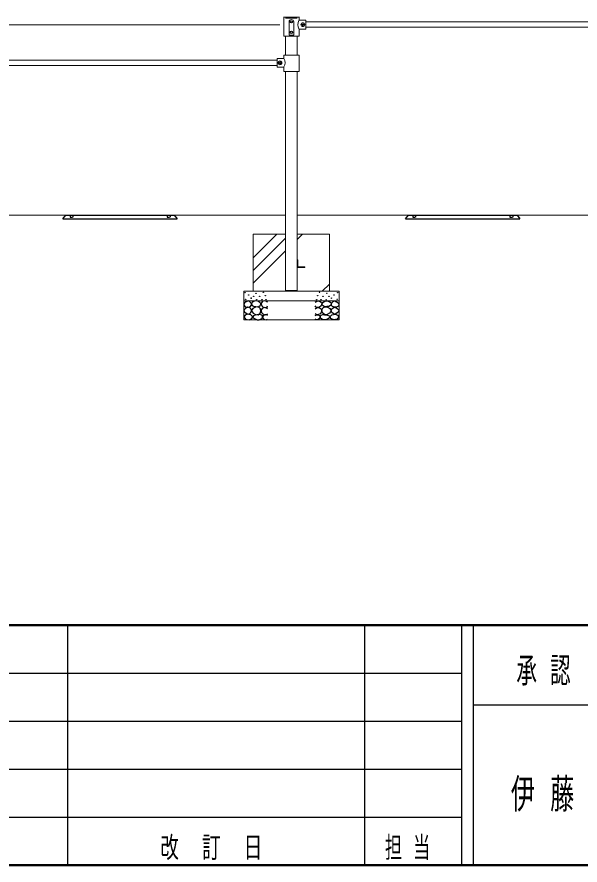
# Model space of a CAD drawing. Units: millimetres at full size; details may follow other scales. Extents: x 0 to 22500, y 0 to 15420.
# Drawn here: x 5585 to 8542, y 0 to 4453 of the extents above; entities that cross this region are included whole.
import ezdxf

# ---------------------------------------------------------------- set-up
doc = ezdxf.new("R2010")
doc.units = ezdxf.units.MM
doc.linetypes.add('USER4', pattern=[8, 5, -3])
for name, color, linetype, lineweight in [('DEFPOINTS_3', 57, 'Continuous', 13), ('外形', 7, 'Continuous', 13), ('寸法', 2, 'Continuous', 13), ('補助', 2, 'Continuous', 25), ('隠線', 4, 'USER4', 25)]:
    doc.layers.add(name, color=color, linetype=linetype, lineweight=lineweight)
doc.layers.add('FMT-TXT', color=2, linetype='Continuous')
doc.styles.add('ＭＳ ゴシック', font='')
doc.styles.get('ＭＳ ゴシック').set_extended_font_data('MS Gothic')

msp = doc.modelspace()

# ---------------------------------------------------------------- linework, layer by layer
at = {"layer": 'DEFPOINTS_3'}
msp.add_line((6995.822, 4447.425), (7056.322, 4447.425), dxfattribs=at)
at = {"layer": '外形'}
for p, q in [((6986.072, 4452.924), (6986.072, 4352.425)), ((7066.072, 4452.401), (6986.072, 4452.401)), ((7014.072, 4357.425), (7014.072, 4427.425)), ((7038.072, 4357.425), (7038.072, 4427.425)), ((7066.072, 4452.924), (7066.072, 4435.425)), ((7066.072, 4435.425), (7101.072, 4435.425)), ((7101.072, 4435.425), (7101.072, 4389.425)), ((7101.072, 4426.488), (8751.072, 4426.488)), ((7066.072, 4389.425), (7101.072, 4389.425)), ((7066.072, 4389.425), (7066.072, 4352.425)), ((8751.072, 4398.488), (7101.072, 4398.488)), ((6986.072, 4352.425), (7066.072, 4352.425)), ((6995.822, 4252.425), (6995.822, 4352.425)), ((7014.072, 4357.425), (7038.072, 4357.425)), ((7056.322, 4252.425), (7056.322, 4352.425)), ((6951.072, 4235.425), (6951.072, 4189.425)), ((6986.072, 4235.425), (6951.072, 4235.425)), ((7066.072, 4252.425), (6986.072, 4252.425)), ((6986.072, 4252.425), (6986.072, 4235.425)), ((7066.072, 4252.425), (7066.072, 4167.425)), ((5301.072, 4226.488), (6951.072, 4226.488)), ((6951.072, 4198.488), (5301.072, 4198.488)), ((6986.072, 4189.425), (6951.072, 4189.425)), ((6986.072, 4189.425), (6986.072, 4167.425)), ((7066.072, 4167.425), (6986.072, 4167.425)), ((6995.822, 3012.425), (6995.822, 4167.425)), ((7056.322, 3012.425), (7056.322, 4167.425)), ((5256.322, 3412.425), (6995.822, 3412.425)), ((7056.322, 3412.425), (8795.822, 3412.425)), ((6826.072, 3012.425), (6826.072, 3312.425)), ((6826.072, 3312.425), (6995.822, 3312.425)), ((7056.322, 3312.425), (7226.072, 3312.425)), ((7226.072, 3012.425), (7226.072, 3312.425)), ((7057.322, 3177.867), (7056.322, 3177.867)), ((7056.322, 3177.867), (7056.322, 3137.867)), ((7059.322, 3145.367), (7059.322, 3175.867)), ((7056.322, 3137.867), (7096.322, 3137.867)), ((7094.322, 3140.867), (7063.822, 3140.867)), ((7096.322, 3137.867), (7096.322, 3138.867)), ((6776.072, 2862.425), (6776.072, 3012.425)), ((6776.072, 3012.425), (7276.072, 3012.425)), ((6995.822, 3017.425), (7056.322, 3017.425)), ((7276.072, 2862.425), (7276.072, 3012.425)), ((6776.072, 2962.425), (7276.072, 2962.425)), ((6776.072, 2862.425), (7276.072, 2862.425))]:
    msp.add_line(p, q, dxfattribs=at)
at = {"layer": '外形', "lineweight": 50}
msp.add_line((22500, 1260), (0, 1260), dxfattribs=at)
at = {"layer": '外形', "color": 3, "lineweight": 25}
for p, q in [((5850, 1260), (5850, 0)), ((7410, 1260), (7410, 0)), ((0, 1008), (7920, 1008)), ((12840, 840), (7980, 840)), ((0, 756), (7920, 756)), ((0, 504), (7920, 504)), ((0, 252), (7920, 252))]:
    msp.add_line(p, q, dxfattribs=at)
at = {"layer": '外形', "lineweight": 25}
for p, q in [((7920, 1260), (7920, 0)), ((7980, 1260), (7980, 0))]:
    msp.add_line(p, q, dxfattribs=at)
at = {"layer": '外形', "lineweight": 50}
msp.add_lwpolyline([(0, 0), (0, 15420), (22500, 15420), (22500, 0)], close=True, dxfattribs=at)
at = {"layer": '外形'}
for centre in [(7086.072, 4412.425), (6966.072, 4212.425)]:
    msp.add_circle(centre, 10, dxfattribs=at)
for centre, radius, start, end in [((7026.072, 4427.425), 12, 0, 180), ((7098.923, 4412.425), 39.794, 146.42046, 213.57954), ((6953.222, 4212.425), 39.794, 326.42046, 33.57954), ((7057.322, 3175.867), 2, 0, 90), ((7063.822, 3145.367), 4.5, 180, 270), ((7094.322, 3138.867), 2, 0, 90)]:
    msp.add_arc(centre, radius, start, end, dxfattribs=at)
at = {"layer": '寸法'}
msp.add_line((6966.072, 4412.425), (785.33, 4412.425), dxfattribs=at)
at = {"layer": '補助'}
for p, q in [((5826.072, 3392.425), (5841.072, 3412.425)), ((5826.072, 3392.425), (6426.072, 3392.425)), ((5841.072, 3412.425), (6411.072, 3412.425)), ((6411.072, 3412.425), (6426.072, 3392.425)), ((7626.072, 3392.425), (7641.072, 3412.425)), ((7626.072, 3392.425), (8226.072, 3392.425)), ((7641.072, 3412.425), (8211.072, 3412.425)), ((8211.072, 3412.425), (8226.072, 3392.425))]:
    msp.add_line(p, q, dxfattribs=at)
at = {"layer": '補助', "lineweight": 13}
for p, q in [((6826.072, 3189.069), (6949.428, 3312.425)), ((7056.322, 3284.615), (7084.132, 3312.425)), ((6826.072, 3121.717), (6995.822, 3291.467)), ((6826.072, 3054.365), (6995.822, 3224.115)), ((7188.244, 3012.425), (7226.072, 3050.253))]:
    msp.add_line(p, q, dxfattribs=at)
at = {"layer": '補助'}
for points in [[(6798.521, 2961.827), (6792.059, 2959.286), (6785.847, 2955.807), (6779.989, 2951.769), (6776.342, 2946.301), (6777.354, 2938.719), (6782.361, 2932.36), (6789.227, 2929.77), (6796.937, 2929.508), (6804.549, 2930.113), (6810.878, 2932.677), (6814.631, 2937.963), (6815.948, 2944.4), (6815.099, 2949.606), (6812.145, 2954.539), (6805.986, 2959.367)], [(6837.945, 2961.918), (6833.041, 2961.301), (6827.404, 2959.215), (6819.432, 2953.427), (6815.781, 2946.511), (6816.655, 2942.549), (6820.376, 2938.132), (6829.867, 2933.359), (6839.837, 2931.915), (6847.187, 2931.742), (6854.703, 2933.266), (6862.302, 2937.881), (6866.056, 2944.078), (6865.087, 2948.731), (6860.38, 2954.079), (6849.711, 2960.285)], [(7214.2, 2961.918), (7219.104, 2961.301), (7224.741, 2959.215), (7232.712, 2953.427), (7236.364, 2946.511), (7235.49, 2942.549), (7231.769, 2938.132), (7222.278, 2933.359), (7212.308, 2931.915), (7204.957, 2931.742), (7197.441, 2933.266), (7189.843, 2937.881), (7186.089, 2944.078), (7187.058, 2948.731), (7191.765, 2954.079), (7202.433, 2960.285)], [(7253.624, 2961.827), (7260.086, 2959.286), (7266.298, 2955.807), (7272.156, 2951.769), (7275.803, 2946.301), (7274.791, 2938.719), (7269.783, 2932.36), (7262.917, 2929.77), (7255.208, 2929.508), (7247.596, 2930.113), (7241.266, 2932.677), (7237.514, 2937.963), (7236.197, 2944.4), (7237.045, 2949.606), (7239.999, 2954.539), (7246.159, 2959.367)], [(6795.986, 2928.875), (6790.657, 2926.082), (6785.214, 2921.904), (6778.765, 2915.084), (6776.342, 2908.28), (6779.969, 2903.452), (6786.481, 2899.091), (6793.118, 2894.803), (6799.788, 2892.754), (6807.433, 2895.2), (6813.73, 2901.626), (6816.836, 2909.903), (6815.314, 2918.419), (6807.156, 2925.669)], [(6825.241, 2897.588), (6837.83, 2890.731), (6851.19, 2889.749), (6861.473, 2897.203), (6866.326, 2908.94), (6864.045, 2919.718), (6857.136, 2927.861), (6848.311, 2931.294), (6837.134, 2930.023), (6823.38, 2921.968), (6817.403, 2911.102), (6820.038, 2903.909)], [(7226.904, 2897.588), (7214.315, 2890.731), (7200.955, 2889.749), (7190.671, 2897.203), (7185.819, 2908.94), (7188.099, 2919.718), (7195.009, 2927.861), (7203.834, 2931.294), (7215.01, 2930.023), (7228.765, 2921.968), (7234.742, 2911.102), (7232.106, 2903.909)], [(7256.158, 2928.875), (7261.487, 2926.082), (7266.931, 2921.904), (7273.38, 2915.084), (7275.803, 2908.28), (7272.175, 2903.452), (7265.664, 2899.091), (7259.027, 2894.803), (7252.357, 2892.754), (7244.712, 2895.2), (7238.415, 2901.626), (7235.309, 2909.903), (7236.831, 2918.419), (7244.989, 2925.669)], [(6795.167, 2892.942), (6783.848, 2886.923), (6777.037, 2878.108), (6785.523, 2866.838), (6803.958, 2862.724), (6818.312, 2868.834), (6823.737, 2879.206), (6812.955, 2888.315)], [(6852.271, 2888.798), (6844.736, 2889.424), (6836.594, 2887.987), (6827.666, 2883.929), (6823.349, 2878.526), (6826.036, 2873.844), (6831.998, 2869.336), (6838.477, 2865.493), (6845.784, 2863.12), (6857.632, 2863.353), (6867.948, 2867.444), (6872.651, 2872.252), (6874.705, 2877.986), (6873.646, 2883.134), (6869.57, 2887.716), (6861.171, 2890.257)], [(7199.874, 2888.798), (7207.409, 2889.424), (7215.551, 2887.987), (7224.479, 2883.929), (7228.796, 2878.526), (7226.109, 2873.844), (7220.146, 2869.336), (7213.668, 2865.493), (7206.361, 2863.12), (7194.512, 2863.353), (7184.197, 2867.444), (7179.493, 2872.252), (7177.44, 2877.986), (7178.499, 2883.134), (7182.575, 2887.716), (7190.974, 2890.257)], [(7256.978, 2892.942), (7268.297, 2886.923), (7275.108, 2878.108), (7266.622, 2866.838), (7248.187, 2862.724), (7233.833, 2868.834), (7228.408, 2879.206), (7239.189, 2888.315)]]:
    msp.add_lwpolyline(points, close=True, dxfattribs=at)
for points in [[(6901.072, 2955.724), (6892.645, 2960.579), (6883.962, 2962.061), (6878.343, 2960.373), (6873.19, 2956.674), (6868.718, 2951.365), (6866.852, 2944.634), (6870.521, 2935.863), (6878.576, 2929.425), (6886.875, 2927.046), (6894.102, 2928.158), (6898.152, 2931.534), (6901.072, 2936.079)], [(7151.072, 2955.724), (7159.5, 2960.579), (7168.182, 2962.061), (7173.802, 2960.373), (7178.955, 2956.674), (7183.427, 2951.365), (7185.292, 2944.634), (7181.624, 2935.863), (7173.569, 2929.425), (7165.27, 2927.046), (7158.043, 2928.158), (7153.993, 2931.534), (7151.072, 2936.079)], [(6900.756, 2919.603), (6893.615, 2925.065), (6885.547, 2927.524), (6878.842, 2926.3), (6872.873, 2922.455), (6868.48, 2916.673), (6866.852, 2909.464), (6869.517, 2900.856), (6875.724, 2893.938), (6883.364, 2890.066), (6890.933, 2889.185), (6896.087, 2890.625), (6900.756, 2893.304)], [(7151.389, 2919.603), (7158.53, 2925.065), (7166.598, 2927.524), (7173.303, 2926.3), (7179.272, 2922.455), (7183.665, 2916.673), (7185.292, 2909.464), (7182.628, 2900.856), (7176.42, 2893.938), (7168.781, 2890.066), (7161.212, 2889.185), (7156.058, 2890.625), (7151.389, 2893.304)], [(6901.072, 2885.066), (6895.054, 2888.385), (6887.765, 2889.185), (6879.048, 2884.852), (6874.774, 2878.096), (6875.386, 2874.426), (6878.259, 2870.175), (6885.422, 2864.703), (6892.834, 2862.887), (6897.131, 2863.939), (6901.072, 2866.055)], [(7151.072, 2885.066), (7157.09, 2888.385), (7164.38, 2889.185), (7173.096, 2884.852), (7177.371, 2878.096), (7176.758, 2874.426), (7173.886, 2870.175), (7166.723, 2864.703), (7159.31, 2862.887), (7155.014, 2863.939), (7151.072, 2866.055)]]:
    msp.add_lwpolyline(points, dxfattribs=at)
for centre, radius in [((7026.072, 4427.425), 6), ((7086.072, 4412.425), 5), ((7026.072, 4372.425), 6), ((6966.072, 4212.425), 5), ((6782.679, 3004.602), 1), ((6801.689, 2993.195), 1), ((6828.622, 2985.907), 1), ((6840.028, 3002.384), 1), ((6859.568, 2985.974), 1), ((6878.489, 3006.516), 1), ((6888.49, 2989.488), 1), ((7163.655, 2989.488), 1), ((7173.655, 3006.516), 1), ((7192.576, 2985.974), 1), ((7212.117, 3002.384), 1), ((7223.523, 2985.907), 1), ((7250.455, 2993.195), 1), ((7269.466, 3004.602), 1), ((6785.847, 2969.748), 1), ((6814.68, 2976.402), 1), ((6843.514, 2968.798), 1), ((6871.191, 2968.945), 1), ((6893.356, 2968.405), 1), ((7158.789, 2968.405), 1), ((7180.953, 2968.945), 1), ((7208.631, 2968.798), 1), ((7237.465, 2976.402), 1), ((7266.298, 2969.748), 1)]:
    msp.add_circle(centre, radius, dxfattribs=at)
at = {"layer": '隠線'}
for p, q in [((5863.572, 3412.425), (5863.572, 3402.425)), ((5863.572, 3402.425), (5878.572, 3402.425)), ((5869.572, 3402.425), (5869.572, 3392.425)), ((5872.572, 3402.425), (5872.572, 3392.425)), ((5878.572, 3412.425), (5878.572, 3402.425)), ((6373.572, 3412.425), (6373.572, 3402.425)), ((6373.572, 3402.425), (6388.572, 3402.425)), ((6379.572, 3402.425), (6379.572, 3392.425)), ((6382.572, 3402.425), (6382.572, 3392.425)), ((6388.572, 3412.425), (6388.572, 3402.425)), ((7663.572, 3412.425), (7663.572, 3402.425)), ((7663.572, 3402.425), (7678.572, 3402.425)), ((7669.572, 3402.425), (7669.572, 3392.425)), ((7672.572, 3402.425), (7672.572, 3392.425)), ((7678.572, 3412.425), (7678.572, 3402.425)), ((8173.572, 3412.425), (8173.572, 3402.425)), ((8173.572, 3402.425), (8188.572, 3402.425)), ((8179.572, 3402.425), (8179.572, 3392.425)), ((8182.572, 3402.425), (8182.572, 3392.425)), ((8188.572, 3412.425), (8188.572, 3402.425))]:
    msp.add_line(p, q, dxfattribs=at)

# ---------------------------------------------------------------- texts
at = {"layer": 'FMT-TXT', "insert": (8385, 280), "char_height": 154, "attachment_point": 8, "style": 'ＭＳ ゴシック'}
msp.add_mtext('\\T1.64;\\W0.6;伊藤', dxfattribs=at)
at = {"layer": '外形', "color": 2, "attachment_point": 8, "style": 'ＭＳ ゴシック'}
for s, insert, char_height in [('\\T1.64;\\W0.6;承認', (8384.449, 942.465), 132), ('\\T1.5;\\W0.65;改\\~訂\\~日', (6630, 26), 110), ('\\T1.64;\\W0.6;担当', (7665, 26), 110)]:
    msp.add_mtext(s, dxfattribs=dict(at, insert=insert, char_height=char_height))

doc.saveas('drawing.dxf')
